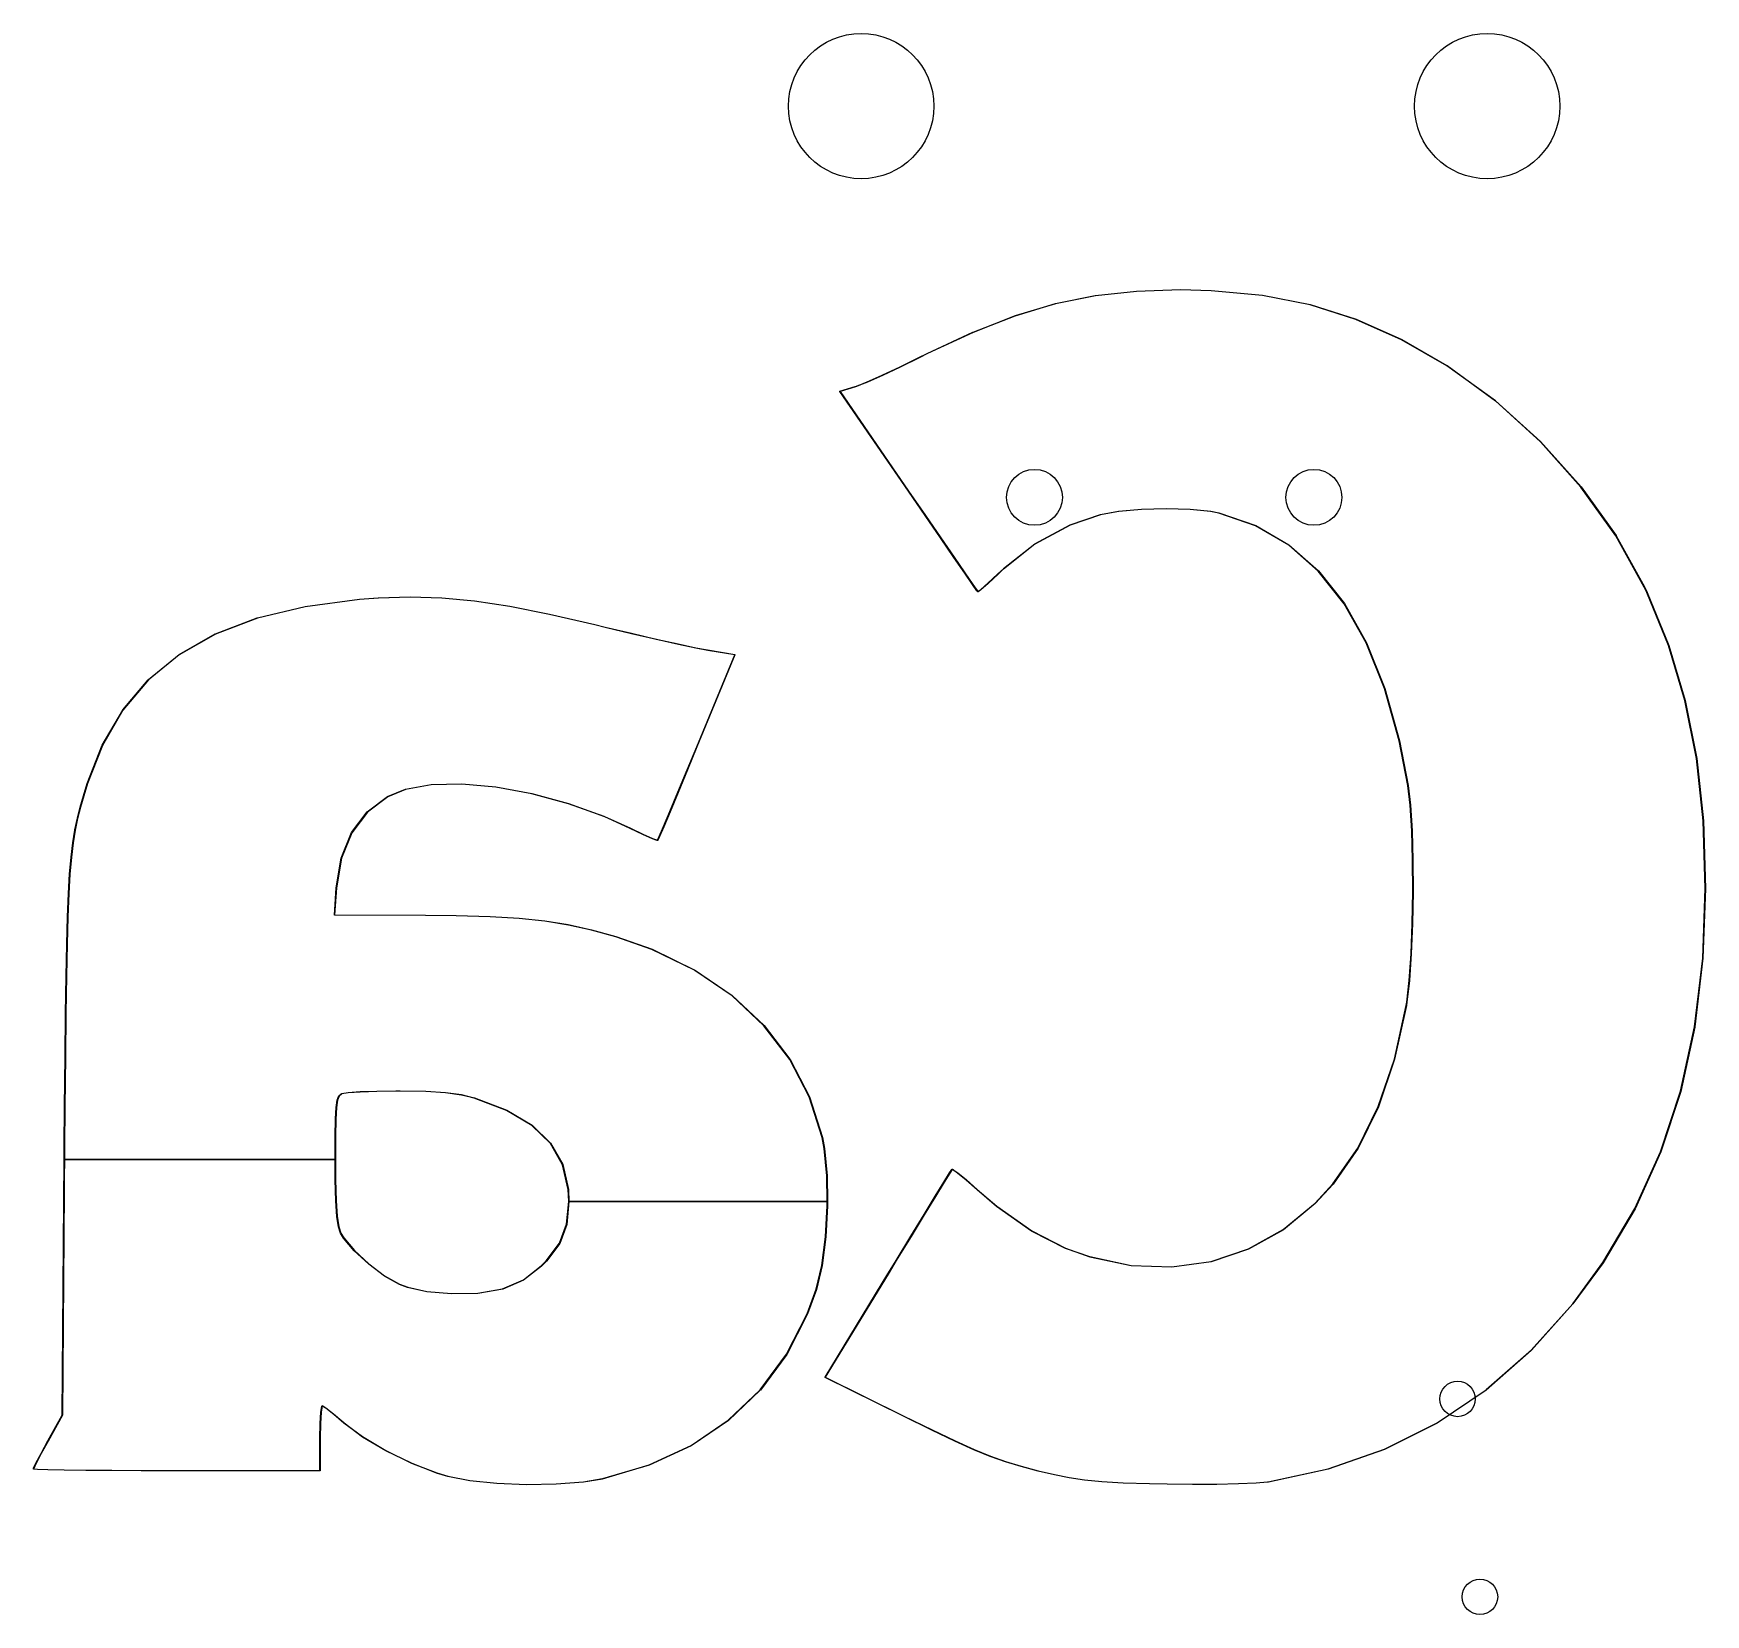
# Model space of a CAD drawing. Extents: x 0 to 360, y 0 to 260.
# Drawn here: x 34.59 to 64.51, y 169.98 to 198.27 of the extents above; entities that cross this region are included whole.
import ezdxf

# ---------------------------------------------------------------- set-up
doc = ezdxf.new("R2010")
doc.units = 0
doc.layers.add('BLACK', color=7, linetype='CONTINUOUS')

msp = doc.modelspace()

# ---------------------------------------------------------------- linework, layer by layer
at = {"layer": 'BLACK', "linetype": 'CONTINUOUS'}
for p, q in [((52.8754, 193.436), (53.5887, 193.58)), ((53.5897, 193.575), (52.8764, 193.431)), ((53.5887, 193.58), (53.589, 193.58)), ((53.589, 193.58), (53.5892, 193.58)), ((53.5892, 193.58), (54.3255, 193.661)), ((54.326, 193.656), (53.5897, 193.575)), ((54.3255, 193.661), (54.3257, 193.661)), ((54.3257, 193.661), (54.3259, 193.661)), ((54.3259, 193.661), (55.1141, 193.686)), ((55.1143, 193.681), (54.326, 193.656)), ((55.1141, 193.686), (55.1142, 193.685)), ((55.1142, 193.685), (55.1144, 193.686)), ((55.6628, 193.668), (55.1143, 193.681)), ((55.1144, 193.686), (55.6629, 193.673)), ((56.5804, 193.584), (55.6628, 193.668)), ((55.6629, 193.673), (55.6631, 193.673)), ((55.6631, 193.673), (55.6633, 193.673)), ((55.6633, 193.673), (56.5808, 193.589)), ((57.4328, 193.414), (56.5804, 193.584)), ((56.5808, 193.589), (56.5811, 193.589)), ((56.5811, 193.589), (56.5814, 193.589)), ((56.5814, 193.589), (57.4338, 193.419)), ((52.1556, 193.22), (52.875, 193.436)), ((52.8764, 193.431), (52.157, 193.216)), ((52.875, 193.436), (52.8752, 193.436)), ((52.8752, 193.436), (52.8754, 193.436)), ((58.2517, 193.151), (57.4328, 193.414)), ((57.4338, 193.419), (57.434, 193.419)), ((57.434, 193.419), (57.4343, 193.419)), ((57.4343, 193.419), (58.2533, 193.156)), ((51.4007, 192.926), (52.1552, 193.22)), ((52.157, 193.216), (51.4025, 192.922)), ((52.1552, 193.22), (52.1554, 193.22)), ((52.1554, 193.22), (52.1556, 193.22)), ((59.069, 192.789), (58.2517, 193.151)), ((58.2533, 193.156), (58.2535, 193.156)), ((58.2535, 193.156), (58.2538, 193.156)), ((58.2538, 193.156), (59.071, 192.793)), ((50.5818, 192.546), (51.4004, 192.926)), ((51.4025, 192.922), (50.5839, 192.541)), ((51.4004, 192.926), (51.4006, 192.926)), ((51.4006, 192.926), (51.4007, 192.926)), ((59.8779, 192.326), (59.069, 192.789)), ((59.071, 192.793), (59.0712, 192.793)), ((59.0712, 192.793), (59.0714, 192.793)), ((59.0714, 192.793), (59.8804, 192.33)), ((50.096, 192.305), (50.4343, 192.472)), ((50.4365, 192.467), (50.0982, 192.301)), ((50.4343, 192.472), (50.5817, 192.546)), ((50.5839, 192.541), (50.4365, 192.467)), ((50.5817, 192.546), (50.5818, 192.546)), ((50.5818, 192.546), (50.5818, 192.546)), ((49.5088, 192.036), (49.777, 192.155)), ((49.7791, 192.151), (49.5108, 192.032)), ((49.777, 192.155), (50.096, 192.305)), ((50.0982, 192.301), (49.7791, 192.151)), ((60.7461, 191.695), (59.8779, 192.326)), ((59.8804, 192.33), (59.8806, 192.33)), ((59.8806, 192.33), (59.8809, 192.33)), ((59.8809, 192.33), (60.7491, 191.699)), ((49.0171, 191.867), (49.0176, 191.868)), ((49.0174, 191.866), (49.0171, 191.867)), ((49.0173, 191.865), (49.0174, 191.866)), ((49.0178, 191.864), (49.0173, 191.865)), ((49.0176, 191.868), (49.0177, 191.869)), ((49.0177, 191.869), (49.0186, 191.869)), ((49.0179, 191.863), (49.0178, 191.864)), ((50.2445, 190.079), (49.0179, 191.863)), ((49.0186, 191.869), (49.0192, 191.87)), ((49.0192, 191.87), (49.02, 191.871)), ((49.02, 191.871), (49.0206, 191.871)), ((49.0206, 191.871), (49.2946, 191.953)), ((49.2961, 191.948), (49.0221, 191.866)), ((49.0221, 191.866), (50.2486, 190.082)), ((49.2946, 191.953), (49.323, 191.962)), ((49.3247, 191.958), (49.2961, 191.948)), ((49.323, 191.962), (49.5088, 192.036)), ((49.5108, 192.032), (49.3247, 191.958)), ((61.5512, 190.965), (60.7461, 191.695)), ((60.7491, 191.699), (60.7492, 191.698)), ((60.7492, 191.698), (60.7495, 191.698)), ((60.7495, 191.698), (61.5546, 190.969)), ((62.2755, 190.155), (61.5512, 190.965)), ((61.5546, 190.969), (61.5547, 190.968)), ((61.5547, 190.968), (61.5549, 190.968)), ((61.5549, 190.968), (62.2792, 190.158)), ((50.5444, 189.643), (50.2445, 190.079)), ((50.2445, 190.079), (50.2445, 190.079)), ((50.2486, 190.082), (50.5485, 189.646)), ((62.9012, 189.282), (62.2755, 190.155)), ((62.2792, 190.158), (62.2793, 190.158)), ((62.2793, 190.158), (62.2796, 190.158)), ((62.2796, 190.158), (62.9053, 189.285)), ((53.1372, 189.478), (53.6804, 189.664)), ((53.6804, 189.664), (54.0065, 189.723)), ((54.0071, 189.718), (53.6817, 189.659)), ((54.0065, 189.723), (54.4148, 189.758)), ((54.4151, 189.753), (54.0071, 189.718)), ((54.4148, 189.758), (54.8572, 189.77)), ((54.8572, 189.765), (54.4151, 189.753)), ((54.8572, 189.77), (55.2859, 189.758)), ((55.2855, 189.753), (54.8572, 189.765)), ((55.6519, 189.716), (55.2855, 189.753)), ((55.2859, 189.758), (55.6526, 189.721)), ((55.7977, 189.688), (55.6519, 189.716)), ((55.6526, 189.721), (55.799, 189.693)), ((56.4565, 189.462), (55.7977, 189.688)), ((55.799, 189.693), (56.4586, 189.466)), ((50.8185, 189.244), (50.5444, 189.643)), ((50.5444, 189.643), (50.5444, 189.643)), ((50.5485, 189.646), (50.8227, 189.247)), ((52.5068, 189.139), (53.1372, 189.478)), ((53.1392, 189.474), (52.5096, 189.135)), ((53.6817, 189.659), (53.1392, 189.474)), ((57.0501, 189.116), (56.4565, 189.462)), ((56.4586, 189.466), (57.0531, 189.12)), ((51.0577, 188.897), (50.8185, 189.244)), ((50.8185, 189.244), (50.8185, 189.244)), ((50.8227, 189.247), (51.0618, 188.9)), ((51.9455, 188.693), (52.5068, 189.139)), ((52.5096, 189.135), (51.9488, 188.689)), ((57.5782, 188.651), (57.0501, 189.116)), ((57.0531, 189.12), (57.5818, 188.654)), ((63.4107, 188.365), (62.9012, 189.282)), ((62.9053, 189.285), (62.9054, 189.285)), ((62.9054, 189.285), (62.9056, 189.284)), ((62.9056, 189.284), (63.4151, 188.367)), ((51.2525, 188.615), (51.0577, 188.897)), ((51.0577, 188.897), (51.0577, 188.897)), ((51.0577, 188.897), (51.0577, 188.897)), ((51.0618, 188.9), (51.2566, 188.618)), ((51.3936, 188.41), (51.2525, 188.615)), ((51.2525, 188.615), (51.2525, 188.615)), ((51.2525, 188.615), (51.2525, 188.615)), ((51.2566, 188.618), (51.3977, 188.413)), ((51.6669, 188.432), (51.8464, 188.599)), ((51.8498, 188.595), (51.6703, 188.429)), ((51.8464, 188.599), (51.9455, 188.693)), ((51.8499, 188.595), (51.8498, 188.595)), ((51.8498, 188.595), (51.8498, 188.595)), ((51.9488, 188.689), (51.8499, 188.595)), ((58.0403, 188.068), (57.5782, 188.651)), ((57.5818, 188.654), (58.0445, 188.071)), ((40.4229, 188.146), (40.7612, 188.172)), ((40.7616, 188.167), (40.4233, 188.141)), ((40.7612, 188.172), (40.7614, 188.172)), ((40.7614, 188.172), (40.7615, 188.172)), ((40.7615, 188.172), (41.3312, 188.191)), ((41.3314, 188.186), (40.7616, 188.167)), ((41.3312, 188.191), (41.3314, 188.191)), ((41.3314, 188.191), (41.3315, 188.191)), ((41.8961, 188.169), (41.3314, 188.186)), ((41.3315, 188.191), (41.8962, 188.174)), ((42.4822, 188.114), (41.8961, 188.169)), ((41.8962, 188.174), (41.8964, 188.174)), ((41.8964, 188.174), (41.8966, 188.174)), ((41.8966, 188.174), (42.4827, 188.119)), ((51.4717, 188.298), (51.3936, 188.41)), ((51.3936, 188.41), (51.3936, 188.41)), ((51.3936, 188.41), (51.3936, 188.41)), ((51.3977, 188.413), (51.4758, 188.301)), ((51.4844, 188.28), (51.4717, 188.298)), ((51.4717, 188.298), (51.4717, 188.298)), ((51.4717, 188.298), (51.4717, 188.298)), ((51.4758, 188.301), (51.4885, 188.283)), ((51.4861, 188.279), (51.4844, 188.28)), ((51.4844, 188.28), (51.4844, 188.28)), ((51.4844, 188.28), (51.4844, 188.28)), ((51.4877, 188.278), (51.4861, 188.279)), ((51.4896, 188.278), (51.4877, 188.278)), ((51.4877, 188.278), (51.4877, 188.278)), ((51.4877, 188.278), (51.4877, 188.278)), ((51.4885, 188.283), (51.54, 188.32)), ((51.4914, 188.279), (51.4896, 188.278)), ((51.543, 188.316), (51.4914, 188.279)), ((51.4914, 188.279), (51.4914, 188.279)), ((51.4914, 188.279), (51.4914, 188.279)), ((51.54, 188.32), (51.6669, 188.432)), ((51.5431, 188.316), (51.543, 188.316)), ((51.5433, 188.316), (51.5431, 188.316)), ((51.6702, 188.428), (51.5433, 188.316)), ((51.6703, 188.429), (51.6702, 188.429)), ((51.6702, 188.429), (51.6702, 188.428)), ((63.4569, 188.267), (63.4107, 188.365)), ((63.4151, 188.367), (63.4151, 188.367)), ((63.4151, 188.367), (63.4152, 188.367)), ((63.4152, 188.367), (63.4615, 188.269)), ((63.8442, 187.32), (63.4569, 188.267)), ((63.4615, 188.269), (63.4615, 188.269)), ((63.4615, 188.269), (63.4616, 188.269)), ((63.4616, 188.269), (63.8489, 187.322)), ((38.597, 187.812), (39.4542, 188.018)), ((39.4554, 188.013), (38.5982, 187.807)), ((39.4542, 188.018), (39.4545, 188.018)), ((39.4545, 188.018), (39.4547, 188.018)), ((39.4547, 188.018), (40.4227, 188.146)), ((40.4233, 188.141), (39.4554, 188.013)), ((40.4227, 188.146), (40.4228, 188.146)), ((40.4228, 188.146), (40.4229, 188.146)), ((43.1162, 188.017), (42.4822, 188.114)), ((42.4827, 188.119), (42.4828, 188.119)), ((42.4828, 188.119), (42.483, 188.119)), ((42.483, 188.119), (43.1169, 188.022)), ((43.8244, 187.876), (43.1162, 188.017)), ((43.1169, 188.022), (43.117, 188.022)), ((43.117, 188.022), (43.1171, 188.022)), ((43.1171, 188.022), (43.8254, 187.881)), ((44.6334, 187.689), (43.8244, 187.876)), ((43.8254, 187.881), (43.8254, 187.881)), ((43.8254, 187.881), (43.8255, 187.881)), ((43.8255, 187.881), (44.6345, 187.694)), ((58.436, 187.367), (58.0403, 188.068)), ((58.0445, 188.071), (58.4406, 187.369)), ((37.8458, 187.527), (38.5964, 187.812)), ((38.5982, 187.807), (37.8475, 187.522)), ((38.5964, 187.812), (38.5968, 187.812)), ((38.5968, 187.812), (38.597, 187.812)), ((44.8203, 187.643), (44.6334, 187.689)), ((44.6345, 187.694), (44.6345, 187.694)), ((44.6345, 187.694), (44.6345, 187.694)), ((44.6345, 187.694), (44.8215, 187.648)), ((45.2899, 187.532), (44.8203, 187.643)), ((44.8215, 187.648), (44.8215, 187.648)), ((44.8215, 187.648), (45.291, 187.537)), ((37.1968, 187.16), (37.8451, 187.527)), ((37.8475, 187.522), (37.1993, 187.155)), ((37.8451, 187.527), (37.8455, 187.527)), ((37.8455, 187.527), (37.8458, 187.527)), ((45.735, 187.429), (45.2899, 187.532)), ((45.291, 187.537), (45.291, 187.537)), ((45.291, 187.537), (45.7361, 187.434)), ((46.1285, 187.341), (45.735, 187.429)), ((45.7361, 187.434), (46.1296, 187.346)), ((46.4436, 187.274), (46.1285, 187.341)), ((46.1296, 187.346), (46.4446, 187.279)), ((46.6532, 187.234), (46.4436, 187.274)), ((46.4446, 187.279), (46.6541, 187.239)), ((58.7649, 186.549), (58.436, 187.367)), ((58.4406, 187.369), (58.7697, 186.551)), ((64.1385, 186.336), (63.8442, 187.32)), ((63.8489, 187.322), (63.8489, 187.321)), ((63.8489, 187.321), (63.849, 187.321)), ((63.849, 187.321), (64.1433, 186.337)), ((36.646, 186.707), (37.1961, 187.159)), ((37.1993, 187.155), (36.6492, 186.703)), ((37.1961, 187.159), (37.1965, 187.159)), ((37.1965, 187.159), (37.1968, 187.16)), ((46.4569, 185.507), (47.1368, 187.155)), ((47.1414, 187.153), (46.4616, 185.505)), ((47.1368, 187.155), (46.6532, 187.234)), ((46.6541, 187.239), (47.1376, 187.16)), ((47.1376, 187.16), (47.1381, 187.159)), ((47.1381, 187.159), (47.1387, 187.159)), ((47.1387, 187.159), (47.1396, 187.158)), ((47.1396, 187.158), (47.1408, 187.158)), ((47.1408, 187.158), (47.141, 187.157)), ((47.141, 187.157), (47.1414, 187.157)), ((47.1414, 187.157), (47.1414, 187.155)), ((47.1414, 187.155), (47.1417, 187.154)), ((47.1417, 187.154), (47.1414, 187.153)), ((47.1414, 187.153), (47.1414, 187.153)), ((36.1893, 186.166), (36.6454, 186.706)), ((36.6492, 186.703), (36.1932, 186.163)), ((36.6454, 186.706), (36.6458, 186.707)), ((36.6458, 186.707), (36.646, 186.707)), ((59.0265, 185.614), (58.7649, 186.549)), ((58.7697, 186.551), (59.0314, 185.616)), ((35.8226, 185.535), (36.1888, 186.165)), ((36.1932, 186.163), (35.827, 185.532)), ((36.1888, 186.165), (36.1892, 186.166)), ((36.1892, 186.166), (36.1893, 186.166)), ((64.3436, 185.296), (64.1385, 186.336)), ((64.1433, 186.337), (64.1433, 186.337)), ((64.1433, 186.337), (64.1434, 186.337)), ((64.1434, 186.337), (64.3485, 185.297)), ((35.5549, 184.851), (35.8223, 185.534)), ((35.827, 185.532), (35.5596, 184.849)), ((35.8223, 185.534), (35.8226, 185.534)), ((35.8226, 185.534), (35.8226, 185.535)), ((46.2869, 185.096), (46.4569, 185.507)), ((46.4616, 185.505), (46.2915, 185.094)), ((46.4616, 185.505), (46.4616, 185.505)), ((46.4616, 185.505), (46.4616, 185.505)), ((59.1819, 184.814), (59.0265, 185.614)), ((59.0314, 185.616), (59.1869, 184.815)), ((64.4633, 184.181), (64.3436, 185.296)), ((64.3485, 185.297), (64.3485, 185.297)), ((64.3485, 185.297), (64.3486, 185.296)), ((64.3486, 185.296), (64.4683, 184.182)), ((46.1196, 184.693), (46.2869, 185.096)), ((46.2915, 185.094), (46.1242, 184.691)), ((46.2915, 185.094), (46.2915, 185.094)), ((46.2915, 185.094), (46.2915, 185.094)), ((35.4278, 184.429), (35.4869, 184.633)), ((35.4917, 184.632), (35.4326, 184.428)), ((35.4869, 184.633), (35.5548, 184.851)), ((35.4869, 184.633), (35.4869, 184.633)), ((35.4869, 184.633), (35.4869, 184.633)), ((35.5596, 184.849), (35.4917, 184.632)), ((35.5548, 184.851), (35.5549, 184.851)), ((35.5549, 184.851), (35.5549, 184.851)), ((40.5638, 184.342), (40.9281, 184.616)), ((40.9306, 184.611), (40.5674, 184.339)), ((40.9281, 184.616), (41.2488, 184.749)), ((41.2503, 184.744), (40.9306, 184.611)), ((41.2488, 184.749), (41.7084, 184.833)), ((41.7089, 184.828), (41.2503, 184.744)), ((41.7084, 184.833), (42.2555, 184.845)), ((42.2553, 184.84), (41.7089, 184.828)), ((42.8638, 184.785), (42.2553, 184.84)), ((42.2555, 184.845), (42.8645, 184.79)), ((43.5086, 184.666), (42.8638, 184.785)), ((42.8645, 184.79), (43.5097, 184.671)), ((44.164, 184.489), (43.5086, 184.666)), ((43.5097, 184.671), (44.1655, 184.494)), ((45.9761, 184.348), (46.1196, 184.693)), ((46.1242, 184.691), (45.9807, 184.346)), ((46.1242, 184.691), (46.1242, 184.691)), ((46.1242, 184.691), (46.1242, 184.691)), ((59.2225, 184.462), (59.1819, 184.814)), ((59.1869, 184.815), (59.2275, 184.462)), ((35.3767, 184.228), (35.4277, 184.429)), ((35.4326, 184.428), (35.3816, 184.227)), ((35.4277, 184.429), (35.4278, 184.429)), ((35.4278, 184.429), (35.4278, 184.429)), ((40.2834, 183.972), (40.5638, 184.342)), ((40.5674, 184.339), (40.2878, 183.969)), ((44.8044, 184.258), (44.164, 184.489)), ((44.1655, 184.494), (44.8063, 184.263)), ((45.8633, 184.08), (45.9761, 184.348)), ((45.9807, 184.346), (45.868, 184.078)), ((45.9807, 184.346), (45.9807, 184.346)), ((45.9807, 184.346), (45.9807, 184.346)), ((59.2501, 184.005), (59.2225, 184.462)), ((59.2275, 184.462), (59.2551, 184.005)), ((35.296, 183.79), (35.333, 184.018)), ((35.3379, 184.018), (35.3009, 183.789)), ((35.333, 184.019), (35.3767, 184.228)), ((35.333, 184.018), (35.333, 184.019)), ((35.333, 184.018), (35.333, 184.018)), ((35.3816, 184.227), (35.3379, 184.018)), ((35.3767, 184.228), (35.3767, 184.228)), ((35.3767, 184.228), (35.3767, 184.228)), ((45.2698, 184.047), (44.8044, 184.258)), ((44.8063, 184.263), (45.2719, 184.051)), ((45.4938, 183.938), (45.2698, 184.047)), ((45.2719, 184.051), (45.496, 183.942)), ((45.7885, 183.904), (45.8633, 184.08)), ((45.8679, 184.078), (45.7931, 183.902)), ((45.868, 184.078), (45.8679, 184.078)), ((45.8679, 184.078), (45.8679, 184.078)), ((59.2651, 183.479), (59.2501, 184.005)), ((59.2551, 184.005), (59.2701, 183.479)), ((64.5014, 182.974), (64.4633, 184.181)), ((64.4683, 184.182), (64.4682, 184.182)), ((64.4682, 184.182), (64.4683, 184.182)), ((64.4683, 184.182), (64.5064, 182.974)), ((35.265, 183.531), (35.296, 183.79)), ((35.3009, 183.789), (35.2699, 183.531)), ((35.296, 183.79), (35.296, 183.79)), ((35.296, 183.79), (35.296, 183.79)), ((40.0949, 183.515), (40.2834, 183.972)), ((40.2878, 183.969), (40.0997, 183.514)), ((45.4939, 183.938), (45.4938, 183.938)), ((45.6648, 183.862), (45.4939, 183.938)), ((45.4939, 183.938), (45.4939, 183.938)), ((45.496, 183.942), (45.6669, 183.867)), ((45.6651, 183.862), (45.6648, 183.862)), ((45.6652, 183.862), (45.6651, 183.862)), ((45.7521, 183.832), (45.6652, 183.862)), ((45.6669, 183.867), (45.7538, 183.837)), ((45.7535, 183.832), (45.7521, 183.832)), ((45.7547, 183.832), (45.7535, 183.832)), ((45.7538, 183.837), (45.7585, 183.838)), ((45.7595, 183.833), (45.7547, 183.832)), ((45.7585, 183.838), (45.7885, 183.904)), ((45.7598, 183.833), (45.7595, 183.833)), ((45.7602, 183.833), (45.7598, 183.833)), ((45.7614, 183.834), (45.7602, 183.833)), ((45.7626, 183.835), (45.7614, 183.834)), ((45.7627, 183.836), (45.7626, 183.835)), ((45.763, 183.836), (45.7627, 183.836)), ((45.793, 183.902), (45.763, 183.836)), ((45.7931, 183.902), (45.793, 183.902)), ((45.793, 183.902), (45.793, 183.902)), ((35.2392, 183.232), (35.2649, 183.531)), ((35.2699, 183.531), (35.2442, 183.231)), ((35.2649, 183.531), (35.265, 183.531)), ((35.265, 183.531), (35.265, 183.531)), ((40.0062, 182.984), (40.0949, 183.515)), ((40.0997, 183.514), (40.0112, 182.983)), ((59.2677, 182.914), (59.2651, 183.479)), ((59.2701, 183.479), (59.2727, 182.914)), ((35.2181, 182.88), (35.2392, 183.232)), ((35.2442, 183.231), (35.2231, 182.88)), ((35.2392, 183.232), (35.2393, 183.232)), ((35.2393, 183.232), (35.2392, 183.232)), ((35.2009, 182.466), (35.2181, 182.88)), ((35.2231, 182.88), (35.2059, 182.466)), ((35.2181, 182.88), (35.2181, 182.88)), ((35.2181, 182.88), (35.2181, 182.88)), ((39.975, 182.494), (40.0062, 182.984)), ((40.0112, 182.983), (39.9803, 182.499)), ((59.2581, 182.346), (59.2677, 182.914)), ((59.2727, 182.914), (59.2631, 182.345)), ((64.4551, 181.725), (64.5014, 182.974)), ((64.5064, 182.973), (64.4601, 181.725)), ((64.5064, 182.974), (64.5063, 182.973)), ((64.5063, 182.973), (64.5064, 182.973)), ((41.6043, 182.489), (39.975, 182.494)), ((39.9803, 182.499), (41.6043, 182.494)), ((41.6043, 182.494), (41.6043, 182.494)), ((41.6043, 182.494), (41.6044, 182.494)), ((42.1538, 182.485), (41.6043, 182.489)), ((41.6044, 182.494), (42.1538, 182.49)), ((42.1538, 182.49), (42.1539, 182.49)), ((42.7615, 182.468), (42.1538, 182.485)), ((42.1539, 182.49), (42.1539, 182.49)), ((42.1539, 182.49), (42.7617, 182.473)), ((35.1868, 181.977), (35.2009, 182.466)), ((35.2059, 182.466), (35.1918, 181.977)), ((35.2009, 182.466), (35.2009, 182.466)), ((35.2009, 182.466), (35.2009, 182.466)), ((43.2807, 182.437), (42.7615, 182.468)), ((42.7617, 182.473), (42.7617, 182.473)), ((42.7617, 182.473), (42.7618, 182.473)), ((42.7618, 182.473), (43.281, 182.442)), ((43.7382, 182.389), (43.2807, 182.437)), ((43.281, 182.442), (43.2811, 182.442)), ((43.2811, 182.442), (43.2812, 182.442)), ((43.2812, 182.442), (43.7387, 182.394)), ((44.1608, 182.32), (43.7382, 182.389)), ((43.7387, 182.394), (43.7388, 182.394)), ((43.7388, 182.394), (43.739, 182.394)), ((43.739, 182.394), (44.1616, 182.325)), ((44.5754, 182.228), (44.1608, 182.32)), ((44.1616, 182.325), (44.1617, 182.325)), ((44.1617, 182.325), (44.1619, 182.325)), ((44.1619, 182.325), (44.5765, 182.233)), ((45.0089, 182.109), (44.5754, 182.228)), ((44.5765, 182.233), (44.5766, 182.232)), ((44.5766, 182.232), (44.5767, 182.232)), ((44.5767, 182.232), (45.0102, 182.114)), ((59.2367, 181.805), (59.2581, 182.346)), ((59.2631, 182.345), (59.2417, 181.805)), ((35.1753, 181.404), (35.1868, 181.977)), ((35.1918, 181.977), (35.1803, 181.404)), ((35.1868, 181.977), (35.1869, 181.977)), ((35.1869, 181.977), (35.1868, 181.977)), ((45.6575, 181.882), (45.0089, 182.109)), ((45.0102, 182.114), (45.0104, 182.113)), ((45.0104, 182.113), (45.0105, 182.113)), ((45.0105, 182.113), (45.6591, 181.887)), ((45.6591, 181.887), (45.6594, 181.887)), ((45.6594, 181.887), (45.6597, 181.887)), ((45.6597, 181.887), (46.4226, 181.514)), ((46.4204, 181.509), (45.6575, 181.882)), ((59.2038, 181.325), (59.2367, 181.805)), ((59.2417, 181.805), (59.2087, 181.324)), ((64.3081, 180.495), (64.4551, 181.725)), ((64.46, 181.724), (64.3131, 180.495)), ((64.4601, 181.725), (64.46, 181.724)), ((64.46, 181.724), (64.46, 181.724)), ((35.1656, 180.734), (35.1753, 181.404)), ((35.1803, 181.404), (35.1706, 180.734)), ((35.1753, 181.404), (35.1753, 181.404)), ((35.1753, 181.404), (35.1753, 181.404)), ((47.0899, 181.052), (46.4204, 181.509)), ((46.4226, 181.514), (46.4228, 181.513)), ((46.4228, 181.513), (46.4232, 181.513)), ((46.4232, 181.513), (47.0927, 181.057)), ((59.1595, 180.939), (59.2038, 181.325)), ((59.2087, 181.324), (59.1644, 180.938)), ((47.6594, 180.518), (47.0899, 181.052)), ((47.0927, 181.057), (47.0929, 181.056)), ((47.0929, 181.056), (47.0933, 181.056)), ((47.0933, 181.056), (47.6629, 180.522)), ((35.157, 179.958), (35.1656, 180.734)), ((35.1706, 180.734), (35.162, 179.958)), ((35.1656, 180.734), (35.1656, 180.734)), ((35.1656, 180.734), (35.1656, 180.734)), ((58.9385, 179.92), (59.1499, 180.879)), ((59.1548, 180.879), (58.9434, 179.918)), ((59.1499, 180.879), (59.1595, 180.939)), ((59.1644, 180.938), (59.1548, 180.879)), ((48.1224, 179.913), (47.6594, 180.518)), ((47.6629, 180.522), (47.663, 180.521)), ((47.663, 180.521), (47.6634, 180.521)), ((47.6634, 180.521), (48.1264, 179.916)), ((64.0582, 179.344), (64.3081, 180.495)), ((64.313, 180.494), (64.063, 179.343)), ((64.3131, 180.495), (64.3129, 180.494)), ((64.3129, 180.494), (64.313, 180.494)), ((35.1487, 179.064), (35.157, 179.958)), ((35.162, 179.958), (35.1537, 179.064)), ((35.157, 179.958), (35.157, 179.958)), ((35.157, 179.958), (35.157, 179.958)), ((48.4723, 179.243), (48.1224, 179.913)), ((48.1264, 179.916), (48.1265, 179.915)), ((48.1265, 179.915), (48.1269, 179.915)), ((48.1269, 179.915), (48.4767, 179.245)), ((58.6506, 179.07), (58.9385, 179.92)), ((58.9434, 179.918), (58.6553, 179.069)), ((40.0271, 179.187), (40.0561, 179.261)), ((40.0604, 179.258), (40.0319, 179.186)), ((40.0561, 179.261), (40.0971, 179.298)), ((40.0999, 179.294), (40.0604, 179.258)), ((40.0971, 179.298), (40.1098, 179.304)), ((40.1113, 179.299), (40.0999, 179.294)), ((40.1098, 179.304), (40.2201, 179.322)), ((40.2206, 179.317), (40.1113, 179.299)), ((40.2201, 179.322), (40.4375, 179.337)), ((40.4378, 179.332), (40.2206, 179.317)), ((40.4375, 179.337), (40.7327, 179.347)), ((40.7328, 179.342), (40.4378, 179.332)), ((40.7327, 179.347), (41.0765, 179.351)), ((41.0765, 179.346), (40.7328, 179.342)), ((41.0765, 179.351), (41.1511, 179.351)), ((41.1511, 179.346), (41.0765, 179.346)), ((41.1511, 179.351), (41.6105, 179.344)), ((41.6103, 179.339), (41.1511, 179.346)), ((41.965, 179.317), (41.6103, 179.339)), ((41.6105, 179.344), (41.9655, 179.322)), ((42.2466, 179.278), (41.965, 179.317)), ((41.9655, 179.322), (42.2475, 179.283)), ((42.479, 179.22), (42.2466, 179.278)), ((42.2475, 179.283), (42.4805, 179.225)), ((43.0562, 179.002), (42.479, 179.22)), ((42.4805, 179.225), (43.0584, 179.007)), ((48.7023, 178.515), (48.4723, 179.243)), ((48.4767, 179.245), (48.4767, 179.245)), ((48.4767, 179.245), (48.477, 179.244)), ((48.477, 179.244), (48.7071, 178.516)), ((63.703, 178.263), (64.0582, 179.344)), ((64.0629, 179.342), (63.7078, 178.262)), ((64.063, 179.343), (64.0629, 179.343)), ((64.0629, 179.343), (64.0629, 179.342)), ((35.1429, 178.363), (35.1487, 179.064)), ((35.1537, 179.064), (35.1479, 178.363)), ((35.1487, 179.064), (35.1487, 179.064)), ((35.1487, 179.064), (35.1487, 179.064)), ((39.9968, 178.849), (40.008, 179.056)), ((40.013, 179.056), (40.0018, 178.848)), ((40.008, 179.056), (40.0271, 179.187)), ((40.0319, 179.186), (40.013, 179.056)), ((43.5085, 178.734), (43.0562, 179.002)), ((43.0584, 179.007), (43.5116, 178.738)), ((58.2844, 178.328), (58.6506, 179.07)), ((58.6553, 179.069), (58.2887, 178.325)), ((39.9916, 178.544), (39.9968, 178.849)), ((40.0018, 178.848), (39.9966, 178.544)), ((43.84, 178.412), (43.5085, 178.734)), ((43.5116, 178.738), (43.844, 178.415)), ((35.1479, 178.363), (35.1084, 173.549)), ((35.1409, 178.123), (35.1429, 178.363)), ((35.1429, 178.363), (35.1429, 178.363)), ((39.9903, 178.123), (39.9916, 178.544)), ((39.9966, 178.544), (39.9953, 178.123)), ((44.0548, 178.031), (43.84, 178.412)), ((43.844, 178.415), (44.0595, 178.033)), ((48.7384, 178.319), (48.7023, 178.515)), ((48.7071, 178.516), (48.7071, 178.516)), ((48.7071, 178.516), (48.7073, 178.516)), ((48.7073, 178.516), (48.7433, 178.32)), ((48.7846, 177.833), (48.7384, 178.319)), ((48.7433, 178.32), (48.7432, 178.319)), ((48.7432, 178.319), (48.7433, 178.319)), ((48.7433, 178.319), (48.7895, 177.834)), ((57.8382, 177.688), (58.2844, 178.328)), ((58.2887, 178.325), (57.8421, 177.685)), ((35.1034, 173.55), (35.1409, 178.123)), ((35.1409, 178.123), (39.9953, 178.123)), ((39.9953, 178.123), (35.1409, 178.123)), ((35.1409, 178.123), (35.1409, 178.123)), ((39.9922, 177.761), (39.9903, 178.123)), ((39.9953, 178.123), (39.9972, 177.761)), ((44.1571, 177.587), (44.0548, 178.031)), ((44.0595, 178.033), (44.1621, 177.588)), ((63.2405, 177.245), (63.703, 178.263)), ((63.7076, 178.261), (63.245, 177.243)), ((63.7078, 178.262), (63.7076, 178.261)), ((63.7076, 178.261), (63.7076, 178.261)), ((40.0015, 177.382), (39.9922, 177.761)), ((39.9972, 177.761), (40.0065, 177.382)), ((48.7904, 177.372), (48.7846, 177.833)), ((48.7895, 177.834), (48.7895, 177.834)), ((48.7895, 177.834), (48.7896, 177.833)), ((48.7896, 177.833), (48.7954, 177.372)), ((50.7253, 177.466), (50.8805, 177.72)), ((50.8848, 177.717), (50.7296, 177.464)), ((50.8805, 177.72), (50.982, 177.885)), ((50.8805, 177.72), (50.8805, 177.72)), ((50.8805, 177.72), (50.8805, 177.72)), ((50.9863, 177.882), (50.8848, 177.717)), ((50.982, 177.885), (51.0212, 177.947)), ((50.982, 177.885), (50.982, 177.885)), ((50.982, 177.885), (50.982, 177.885)), ((51.0254, 177.945), (50.9863, 177.882)), ((51.0212, 177.947), (51.022, 177.948)), ((51.022, 177.948), (51.0225, 177.949)), ((51.0225, 177.949), (51.0235, 177.949)), ((51.0235, 177.949), (51.0243, 177.949)), ((51.0243, 177.949), (51.0253, 177.949)), ((51.0253, 177.949), (51.0263, 177.949)), ((51.0363, 177.943), (51.0254, 177.945)), ((51.0263, 177.949), (51.0372, 177.948)), ((51.1241, 177.882), (51.0363, 177.943)), ((51.0372, 177.948), (51.0381, 177.947)), ((51.0381, 177.947), (51.0392, 177.947)), ((51.0392, 177.947), (51.1269, 177.886)), ((51.2782, 177.755), (51.1241, 177.882)), ((51.1269, 177.886), (51.127, 177.885)), ((51.127, 177.885), (51.1272, 177.885)), ((51.1272, 177.885), (51.2814, 177.759)), ((51.4745, 177.582), (51.2782, 177.755)), ((51.2814, 177.759), (51.2815, 177.759)), ((51.2815, 177.759), (51.2815, 177.759)), ((51.2815, 177.759), (51.4777, 177.586)), ((44.1675, 177.372), (44.1571, 177.587)), ((44.1621, 177.588), (44.1725, 177.372)), ((50.5251, 177.139), (50.7253, 177.466)), ((50.7296, 177.464), (50.5294, 177.136)), ((50.7253, 177.466), (50.7253, 177.466)), ((50.7253, 177.466), (50.7253, 177.466)), ((51.8239, 177.283), (51.4745, 177.582)), ((51.4777, 177.586), (51.4777, 177.586)), ((51.4777, 177.586), (51.827, 177.287)), ((57.5215, 177.342), (57.8382, 177.688)), ((57.8421, 177.685), (57.525, 177.339)), ((40.0196, 177.107), (40.0015, 177.382)), ((40.0065, 177.382), (40.0245, 177.108)), ((40.0478, 176.92), (40.0196, 177.107)), ((40.0245, 177.108), (40.0527, 176.921)), ((44.1293, 176.964), (44.1675, 177.372)), ((44.1725, 177.372), (44.1342, 176.963)), ((48.7904, 177.372), (44.1725, 177.372)), ((44.1725, 177.372), (48.7904, 177.372)), ((48.7607, 176.741), (48.7914, 177.292)), ((48.7964, 177.292), (48.7657, 176.741)), ((48.7914, 177.292), (48.7904, 177.372)), ((48.7954, 177.372), (48.7964, 177.292)), ((48.7964, 177.292), (48.7963, 177.292)), ((48.7963, 177.292), (48.7964, 177.292)), ((50.2886, 176.751), (50.5251, 177.139)), ((50.5294, 177.136), (50.2928, 176.748)), ((50.5251, 177.139), (50.5251, 177.139)), ((50.5251, 177.139), (50.5251, 177.139)), ((52.4478, 176.842), (51.8239, 177.283)), ((51.827, 177.287), (52.4504, 176.846)), ((56.9524, 176.873), (57.5215, 177.342)), ((57.525, 177.339), (56.9552, 176.868)), ((62.6683, 176.28), (63.2405, 177.245)), ((63.2448, 177.242), (62.6726, 176.278)), ((63.245, 177.243), (63.2448, 177.242)), ((63.2448, 177.242), (63.2448, 177.242)), ((40.0875, 176.803), (40.0478, 176.92)), ((40.0527, 176.921), (40.0921, 176.805)), ((40.1386, 176.719), (40.0875, 176.803)), ((40.0921, 176.805), (40.1427, 176.722)), ((44.0022, 176.625), (44.1293, 176.964)), ((44.1342, 176.963), (44.0067, 176.623)), ((53.0531, 176.534), (52.4478, 176.842)), ((52.4504, 176.846), (53.0551, 176.539)), ((56.3282, 176.525), (56.9524, 176.873)), ((56.9552, 176.868), (56.3303, 176.52)), ((40.3311, 176.49), (40.1386, 176.719)), ((40.1427, 176.722), (40.3347, 176.493)), ((43.7672, 176.311), (44.0022, 176.625)), ((44.0067, 176.623), (43.771, 176.307)), ((48.6944, 176.229), (48.7607, 176.741)), ((48.7657, 176.741), (48.6994, 176.228)), ((48.7657, 176.741), (48.7656, 176.741)), ((48.7656, 176.741), (48.7657, 176.741)), ((50.0243, 176.317), (50.2886, 176.751)), ((50.2928, 176.748), (50.0285, 176.315)), ((50.2886, 176.751), (50.2886, 176.751)), ((50.2886, 176.751), (50.2886, 176.751)), ((53.4906, 176.38), (53.0531, 176.534)), ((53.0551, 176.539), (53.4919, 176.385)), ((55.6597, 176.3), (56.3282, 176.525)), ((56.3303, 176.52), (55.6608, 176.295)), ((40.5889, 176.252), (40.3311, 176.49)), ((40.3347, 176.493), (40.5921, 176.255)), ((40.8715, 176.039), (40.5889, 176.252)), ((40.5921, 176.255), (40.8743, 176.043)), ((43.3561, 175.969), (43.6771, 176.219)), ((43.6805, 176.215), (43.3587, 175.965)), ((43.6771, 176.219), (43.7672, 176.311)), ((43.771, 176.307), (43.6805, 176.215)), ((48.5944, 175.802), (48.6944, 176.229)), ((48.6993, 176.228), (48.5993, 175.801)), ((48.6994, 176.228), (48.6993, 176.228)), ((48.6993, 176.228), (48.6993, 176.228)), ((49.8771, 176.076), (50.0243, 176.317)), ((50.0285, 176.315), (49.8814, 176.073)), ((50.0243, 176.317), (50.0243, 176.317)), ((54.2304, 176.223), (53.4906, 176.38)), ((53.4919, 176.385), (54.231, 176.228)), ((54.9574, 176.196), (54.2304, 176.223)), ((54.231, 176.228), (54.9571, 176.201)), ((54.9571, 176.201), (55.6597, 176.3)), ((55.6608, 176.295), (54.9574, 176.196)), ((62.1307, 175.543), (62.6683, 176.28)), ((62.6723, 176.277), (62.1348, 175.541)), ((62.6726, 176.278), (62.6723, 176.278)), ((62.6723, 176.278), (62.6723, 176.277)), ((41.1382, 175.888), (40.8715, 176.039)), ((40.8743, 176.043), (41.1404, 175.893)), ((42.9854, 175.81), (43.3561, 175.969)), ((43.3587, 175.965), (42.9868, 175.805)), ((48.7534, 174.23), (49.8771, 176.076)), ((49.8814, 176.073), (48.7577, 174.227)), ((49.8771, 176.076), (49.8771, 176.076)), ((41.2862, 175.833), (41.1382, 175.888)), ((41.1404, 175.893), (41.2876, 175.838)), ((41.627, 175.759), (41.2862, 175.833)), ((41.2876, 175.838), (41.6277, 175.764)), ((42.072, 175.722), (41.627, 175.759)), ((41.6277, 175.764), (42.0722, 175.727)), ((42.5412, 175.727), (42.072, 175.722)), ((42.0722, 175.727), (42.5408, 175.732)), ((42.5408, 175.732), (42.9854, 175.81)), ((42.9868, 175.805), (42.5412, 175.727)), ((48.4349, 175.363), (48.5944, 175.802)), ((48.5991, 175.801), (48.4396, 175.362)), ((48.5993, 175.801), (48.5991, 175.801)), ((48.5991, 175.801), (48.5991, 175.801)), ((48.065, 174.64), (48.4349, 175.363)), ((48.4393, 175.361), (48.0694, 174.638)), ((48.4396, 175.362), (48.4393, 175.361)), ((48.4393, 175.361), (48.4393, 175.361)), ((61.3886, 174.714), (62.1307, 175.543)), ((62.1345, 175.54), (61.3923, 174.711)), ((62.1346, 175.54), (62.1345, 175.54)), ((62.1348, 175.541), (62.1346, 175.54)), ((60.5796, 174.004), (61.3886, 174.714)), ((61.3919, 174.711), (60.5829, 174.001)), ((61.392, 174.711), (61.3919, 174.711)), ((61.3923, 174.711), (61.392, 174.711)), ((47.5922, 174.003), (48.065, 174.64)), ((48.069, 174.637), (47.5962, 174)), ((48.0691, 174.637), (48.069, 174.637)), ((48.0694, 174.638), (48.0691, 174.637)), ((48.7528, 174.226), (48.7531, 174.228)), ((48.753, 174.226), (48.7528, 174.226)), ((48.7541, 174.225), (48.7529, 174.226)), ((48.7529, 174.226), (48.753, 174.226)), ((48.7531, 174.228), (48.7532, 174.23)), ((48.7532, 174.23), (48.7534, 174.23)), ((48.7534, 174.23), (48.7534, 174.23)), ((48.7551, 174.223), (48.7541, 174.225)), ((48.7553, 174.223), (48.7551, 174.223)), ((48.7555, 174.223), (48.7553, 174.223)), ((50.1585, 173.53), (48.7555, 174.223)), ((48.7577, 174.227), (50.1607, 173.534)), ((47.0214, 173.458), (47.5922, 174.003)), ((47.5956, 174), (47.0249, 173.454)), ((47.5958, 174), (47.5956, 174)), ((47.5962, 174), (47.5958, 174)), ((59.7043, 173.413), (60.5796, 174.004)), ((60.5824, 174), (59.7071, 173.409)), ((60.5826, 174), (60.5824, 174)), ((60.5829, 174.001), (60.5826, 174)), ((34.8479, 173.088), (35.1034, 173.55)), ((35.1084, 173.549), (34.8523, 173.086)), ((39.7216, 173.402), (39.7332, 173.602)), ((39.7382, 173.602), (39.7266, 173.402)), ((39.7332, 173.602), (39.75, 173.71)), ((39.7548, 173.708), (39.7382, 173.602)), ((39.75, 173.71), (39.7574, 173.72)), ((39.7587, 173.713), (39.7548, 173.708)), ((39.7574, 173.72), (39.8252, 173.678)), ((39.8223, 173.674), (39.7587, 173.713)), ((39.9615, 173.565), (39.8223, 173.674)), ((39.8252, 173.678), (39.9647, 173.569)), ((40.1427, 173.411), (39.9615, 173.565)), ((39.9647, 173.569), (40.146, 173.415)), ((50.6658, 173.281), (50.1585, 173.53)), ((50.1585, 173.53), (50.1585, 173.53)), ((50.1585, 173.53), (50.1585, 173.53)), ((50.1607, 173.534), (50.668, 173.285)), ((39.7172, 173.139), (39.7216, 173.402)), ((39.7266, 173.402), (39.7222, 173.139)), ((40.1467, 173.408), (40.1427, 173.411)), ((40.146, 173.415), (40.15, 173.411)), ((40.1469, 173.408), (40.1467, 173.408)), ((40.147, 173.407), (40.1469, 173.408)), ((40.4779, 173.161), (40.147, 173.407)), ((40.15, 173.411), (40.4809, 173.165)), ((46.3575, 173.008), (47.0214, 173.458)), ((47.0242, 173.454), (46.3603, 173.004)), ((47.0244, 173.454), (47.0242, 173.454)), ((47.0249, 173.454), (47.0244, 173.454)), ((51.0768, 173.084), (50.6658, 173.281)), ((50.6658, 173.281), (50.6658, 173.281)), ((50.6658, 173.281), (50.6658, 173.281)), ((50.668, 173.285), (51.0789, 173.089)), ((58.7629, 172.942), (59.7043, 173.413)), ((59.7065, 173.409), (58.7651, 172.937)), ((59.7067, 173.409), (59.7065, 173.409)), ((59.7071, 173.409), (59.7067, 173.409)), ((34.7267, 172.865), (34.8479, 173.088)), ((34.8523, 173.086), (34.7311, 172.863)), ((34.8479, 173.088), (34.8479, 173.088)), ((34.8479, 173.088), (34.8479, 173.088)), ((39.7172, 172.559), (39.7172, 173.139)), ((39.7222, 173.139), (39.7222, 172.559)), ((40.4781, 173.161), (40.4779, 173.161)), ((40.4783, 173.161), (40.4781, 173.161)), ((40.8961, 172.913), (40.4783, 173.161)), ((40.4809, 173.165), (40.8987, 172.918)), ((40.8963, 172.913), (40.8961, 172.913)), ((40.8965, 172.913), (40.8963, 172.913)), ((41.3541, 172.689), (40.8965, 172.913)), ((40.8987, 172.918), (41.3562, 172.694)), ((45.6054, 172.659), (46.3575, 173.008)), ((46.3596, 173.004), (45.6075, 172.654)), ((46.3599, 173.004), (46.3596, 173.004)), ((46.3603, 173.004), (46.3599, 173.004)), ((51.0769, 173.084), (51.0768, 173.084)), ((51.0768, 173.084), (51.0768, 173.084)), ((51.4166, 172.931), (51.0769, 173.084)), ((51.0789, 173.089), (51.4187, 172.935)), ((51.4167, 172.931), (51.4166, 172.931)), ((51.4168, 172.931), (51.4167, 172.931)), ((51.7104, 172.81), (51.4168, 172.931)), ((51.4187, 172.935), (51.7123, 172.815)), ((57.7558, 172.59), (58.7629, 172.942)), ((58.7645, 172.937), (57.7574, 172.585)), ((58.7648, 172.937), (58.7645, 172.937)), ((58.7651, 172.937), (58.7648, 172.937)), ((34.5933, 172.599), (34.6363, 172.691)), ((34.6408, 172.689), (34.5978, 172.597)), ((34.6363, 172.691), (34.6364, 172.692)), ((34.6364, 172.692), (34.7266, 172.865)), ((34.6364, 172.692), (34.6364, 172.692)), ((34.7311, 172.863), (34.6408, 172.689)), ((34.7266, 172.865), (34.7267, 172.865)), ((34.7267, 172.865), (34.7267, 172.865)), ((41.3543, 172.689), (41.3541, 172.689)), ((41.3544, 172.689), (41.3543, 172.689)), ((41.8046, 172.513), (41.3544, 172.689)), ((41.3562, 172.694), (41.8064, 172.517)), ((44.7699, 172.413), (45.6054, 172.659)), ((45.6068, 172.654), (44.7713, 172.409)), ((45.6071, 172.654), (45.6068, 172.654)), ((45.6075, 172.654), (45.6071, 172.654)), ((51.7105, 172.81), (51.7104, 172.81)), ((51.7106, 172.81), (51.7105, 172.81)), ((51.9832, 172.713), (51.7106, 172.81)), ((51.7123, 172.815), (51.9849, 172.718)), ((51.9834, 172.713), (51.9832, 172.713)), ((51.9835, 172.713), (51.9834, 172.713)), ((52.2602, 172.63), (51.9835, 172.713)), ((51.9849, 172.718), (52.2617, 172.635)), ((52.2603, 172.63), (52.2602, 172.63)), ((52.2604, 172.63), (52.2603, 172.63)), ((52.5665, 172.55), (52.2604, 172.63)), ((52.2617, 172.635), (52.5677, 172.555)), ((34.5913, 172.591), (34.5915, 172.592)), ((34.5917, 172.59), (34.5913, 172.591)), ((34.5914, 172.592), (34.5929, 172.598)), ((34.5915, 172.592), (34.5914, 172.592)), ((34.592, 172.588), (34.5917, 172.59)), ((34.5923, 172.588), (34.592, 172.588)), ((34.5924, 172.588), (34.5923, 172.588)), ((34.5938, 172.587), (34.5924, 172.588)), ((34.5929, 172.598), (34.5932, 172.599)), ((34.5932, 172.599), (34.5933, 172.599)), ((34.5951, 172.586), (34.5938, 172.587)), ((34.5954, 172.586), (34.5951, 172.586)), ((34.5957, 172.586), (34.5954, 172.586)), ((34.6615, 172.579), (34.5957, 172.586)), ((34.5978, 172.597), (34.5963, 172.591)), ((34.5963, 172.591), (34.662, 172.584)), ((34.6617, 172.579), (34.6615, 172.579)), ((34.6619, 172.579), (34.6617, 172.579)), ((34.8493, 172.572), (34.6619, 172.579)), ((34.662, 172.584), (34.8495, 172.577)), ((34.8494, 172.572), (34.8493, 172.572)), ((34.8493, 172.572), (34.8493, 172.572)), ((35.1435, 172.566), (34.8494, 172.572)), ((34.8495, 172.577), (35.1436, 172.571)), ((35.5294, 172.561), (35.1435, 172.566)), ((35.1435, 172.566), (35.1435, 172.566)), ((35.1435, 172.566), (35.1435, 172.566)), ((35.1436, 172.571), (35.5295, 172.566)), ((35.5295, 172.561), (35.5294, 172.561)), ((35.5294, 172.561), (35.5294, 172.561)), ((35.5295, 172.566), (35.9922, 172.563)), ((35.9922, 172.558), (35.5295, 172.561)), ((35.9922, 172.563), (36.5169, 172.56)), ((36.5169, 172.555), (35.9922, 172.558)), ((35.9922, 172.558), (35.9922, 172.558)), ((35.9922, 172.558), (35.9922, 172.558)), ((36.5169, 172.56), (37.0886, 172.559)), ((37.0886, 172.554), (36.5169, 172.555)), ((36.5169, 172.555), (36.5169, 172.555)), ((36.5169, 172.555), (36.5169, 172.555)), ((37.0886, 172.559), (37.1567, 172.559)), ((37.1567, 172.554), (37.0886, 172.554)), ((37.0886, 172.554), (37.0886, 172.554)), ((37.0886, 172.554), (37.0886, 172.554)), ((37.1567, 172.559), (39.7172, 172.559)), ((39.7172, 172.554), (37.1567, 172.554)), ((39.7208, 172.556), (39.7172, 172.554)), ((39.7222, 172.559), (39.7208, 172.556)), ((41.8048, 172.513), (41.8046, 172.513)), ((41.8049, 172.512), (41.8048, 172.513)), ((42.0031, 172.452), (41.8049, 172.512)), ((41.8064, 172.517), (42.0046, 172.457)), ((42.0034, 172.452), (42.0031, 172.452)), ((42.0036, 172.452), (42.0034, 172.452)), ((42.3981, 172.375), (42.0036, 172.452)), ((42.0046, 172.457), (42.399, 172.38)), ((42.3983, 172.376), (42.3981, 172.375)), ((42.3985, 172.375), (42.3983, 172.376)), ((42.8825, 172.327), (42.3985, 172.375)), ((42.399, 172.38), (42.883, 172.331)), ((42.8827, 172.327), (42.8825, 172.327)), ((42.8828, 172.326), (42.8827, 172.327)), ((43.412, 172.306), (42.8828, 172.326)), ((42.883, 172.331), (43.4122, 172.311)), ((43.4122, 172.311), (43.9424, 172.32)), ((43.9425, 172.315), (43.4123, 172.306)), ((43.9424, 172.32), (44.4292, 172.358)), ((43.9427, 172.315), (43.9425, 172.315)), ((43.9428, 172.315), (43.9427, 172.315)), ((44.4296, 172.353), (43.9428, 172.315)), ((44.4292, 172.358), (44.7699, 172.413)), ((44.4298, 172.353), (44.4296, 172.353)), ((44.43, 172.353), (44.4298, 172.353)), ((44.7707, 172.409), (44.43, 172.353)), ((44.771, 172.409), (44.7707, 172.409)), ((44.7713, 172.409), (44.771, 172.409)), ((52.5666, 172.55), (52.5665, 172.55)), ((52.5665, 172.55), (52.5665, 172.55)), ((52.8599, 172.481), (52.5666, 172.55)), ((52.5677, 172.555), (52.861, 172.486)), ((52.86, 172.481), (52.8599, 172.481)), ((53.1207, 172.427), (52.86, 172.481)), ((52.86, 172.481), (52.86, 172.481)), ((52.861, 172.486), (53.1218, 172.432)), ((53.1209, 172.427), (53.1207, 172.427)), ((53.121, 172.427), (53.1209, 172.427)), ((53.3937, 172.386), (53.121, 172.427)), ((53.1218, 172.432), (53.3944, 172.391)), ((53.3938, 172.386), (53.3937, 172.386)), ((53.3939, 172.386), (53.3938, 172.386)), ((53.7058, 172.356), (53.3939, 172.386)), ((53.3944, 172.391), (53.7063, 172.361)), ((53.7059, 172.356), (53.7058, 172.356)), ((53.706, 172.356), (53.7059, 172.356)), ((54.0845, 172.335), (53.706, 172.356)), ((53.7063, 172.361), (54.0847, 172.34)), ((54.0846, 172.335), (54.0845, 172.335)), ((54.0845, 172.335), (54.0845, 172.335)), ((54.5568, 172.32), (54.0846, 172.335)), ((54.0847, 172.34), (54.557, 172.325)), ((54.5569, 172.32), (54.5568, 172.32)), ((54.8752, 172.314), (54.5569, 172.32)), ((54.5569, 172.32), (54.5569, 172.32)), ((54.557, 172.325), (54.8753, 172.319)), ((55.3294, 172.309), (54.8752, 172.314)), ((54.8752, 172.314), (54.8752, 172.314)), ((54.8752, 172.314), (54.8752, 172.314)), ((54.8753, 172.319), (55.3294, 172.314)), ((55.3294, 172.314), (55.7649, 172.316)), ((55.7649, 172.311), (55.3295, 172.309)), ((55.7649, 172.316), (56.1529, 172.325)), ((55.765, 172.311), (55.7649, 172.311)), ((56.153, 172.32), (55.765, 172.311)), ((55.765, 172.311), (55.765, 172.311)), ((56.1529, 172.325), (56.4646, 172.338)), ((56.1531, 172.32), (56.153, 172.32)), ((56.4648, 172.333), (56.1531, 172.32)), ((56.1531, 172.32), (56.1531, 172.32)), ((56.4646, 172.338), (56.6711, 172.356)), ((56.4649, 172.333), (56.4648, 172.333)), ((56.465, 172.333), (56.4649, 172.333)), ((56.6715, 172.351), (56.465, 172.333)), ((56.6711, 172.356), (56.6833, 172.358)), ((56.6717, 172.351), (56.6715, 172.351)), ((56.6718, 172.351), (56.6717, 172.351)), ((56.6841, 172.353), (56.6718, 172.351)), ((56.6833, 172.358), (57.7558, 172.59)), ((56.6842, 172.353), (56.6841, 172.353)), ((56.6844, 172.353), (56.6842, 172.353)), ((57.7568, 172.585), (56.6844, 172.353)), ((57.7571, 172.585), (57.7568, 172.585)), ((57.7574, 172.585), (57.7571, 172.585)), ((43.4122, 172.306), (43.412, 172.306)), ((43.4123, 172.306), (43.4122, 172.306)), ((55.3295, 172.309), (55.3294, 172.309)), ((55.3294, 172.309), (55.3294, 172.309))]:
    msp.add_line(p, q, dxfattribs=at)
at = {"layer": 'WHITE'}
for centre, radius in [((49.4, 196.97), 1.3), ((60.6, 196.97), 1.3), ((52.5, 189.97), 0.5), ((57.5, 189.97), 0.5), ((60.07, 173.84), 0.3175), ((60.47, 170.3), 0.3175)]:
    msp.add_circle(centre, radius, dxfattribs=at)

doc.saveas('drawing.dxf')
